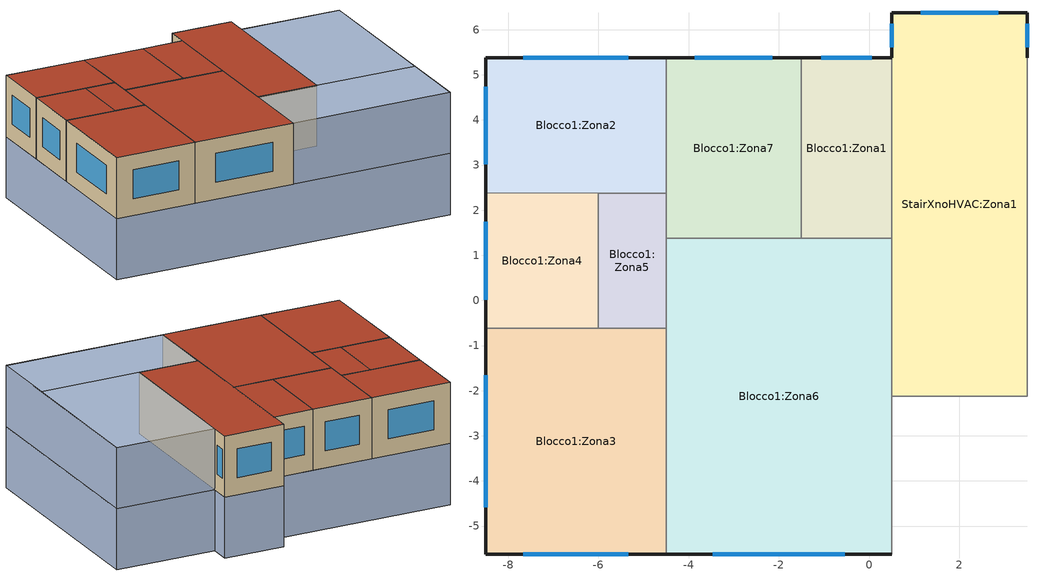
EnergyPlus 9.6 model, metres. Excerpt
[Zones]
StairXnoHVAC:Zona1
 floor adiabatic (Pavimento interno di progetto): 3.5,-2.12 0.5,-2.12 0.5,6.38 3.5,6.38 z0
 wall outside (_wall_MOD): 3.5,5.38 3.5,6.38 0.5,6.38 0.5,5.38 z0:3
 wall adiabatic (115mm single leaf brick (plastered both sides)): 0.5,-2.12 3.5,-2.12 3.5,5.38 z0:3
 wall to Blocco1:Zona6 (Parete semi-esposta di progetto_Rev): 0.5,1.38 0.5,-2.12 z0:3
 wall to Blocco1:Zona1 (Parete semi-esposta di progetto_Rev): 0.5,5.38 0.5,2.88 0.5,1.38 z0:3
 window (Dbl LoE (e2=.1) Clr 6mm/13mm Arg - 1001): 3.5,5.62 3.5,6.13 z0.84:2.26
 window (Sgl Clr 6mm - 1002): 2.86,6.38 1.14,6.38 z0.84:2.26
 window (Trp LoE (e2=e5=.1) Clr 3mm/13mm Arg - 1003): 0.5,6.13 0.5,5.62 z0.84:2.26
 roof outside (_FlatRoof_mod): 0.5,-2.12 3.5,-2.12 3.5,6.38 0.5,6.38 z3
Blocco1:Zona6
 floor ground (Pavimento controterra di progetto): 0.5,-5.62 -4.5,-5.62 -4.5,1.38 0.5,1.38 z0
 wall outside (_wall_MOD): -4.5,-5.62 0.5,-5.62 z0:3
 wall to Blocco1:Zona3 (115mm single leaf brick (plastered both sides)_Rev): -4.5,-0.62 -4.5,-5.62 z0:3
 wall adiabatic (115mm single leaf brick (plastered both sides)): 0.5,-5.62 0.5,-2.12 z0:3
 wall to Blocco1:Zona1 (115mm single leaf brick (plastered both sides)): 0.5,1.38 -1.5,1.38 z0:3
 wall to Blocco1:Zona7 (115mm single leaf brick (plastered both sides)): -1.5,1.38 -4.5,1.38 z0:3
 wall to Blocco1:Zona5 (115mm single leaf brick (plastered both sides)): -4.5,1.38 -4.5,-0.62 z0:3
 window (Dbl LoE (e2=.1) Clr 6mm/13mm Arg - 1001): -3.46,-5.62 -0.54,-5.62 z0.84:2.26
 roof outside (_FlatRoof_mod): -4.5,-5.62 0.5,-5.62 0.5,1.38 -4.5,1.38 z3
Blocco1:Zona1
 floor ground (Pavimento controterra di progetto): 0.5,1.38 -1.5,1.38 -1.5,5.38 0.5,5.38 z0
 wall outside (_wall_MOD): 0.5,5.38 -1.5,5.38 z0:3
 wall to Blocco1:Zona7 (115mm single leaf brick (plastered both sides)_Rev): -1.5,5.38 -1.5,1.38 z0:3
 window (Dbl LoE (e2=.1) Clr 6mm/13mm Arg - 1001): 0.06,5.38 -1.06,5.38 z0.84:2.26
 roof outside (_FlatRoof_mod): -1.5,1.38 0.5,1.38 0.5,5.38 -1.5,5.38 z3
Blocco1:Zona3
 floor ground (Pavimento controterra di progetto): -4.5,-5.62 -8.5,-5.62 -8.5,-0.62 -4.5,-0.62 z0
 wall outside (_wall_MOD): -8.5,-0.62 -8.5,-5.62 -4.5,-5.62 z0:3
 wall to Blocco1:Zona5 (115mm single leaf brick (plastered both sides)): -4.5,-0.62 -6,-0.62 z0:3
 wall to Blocco1:Zona4 (115mm single leaf brick (plastered both sides)): -6,-0.62 -8.5,-0.62 z0:3
 window (Dbl LoE (e2=.1) Clr 6mm/13mm Arg - 1001): -8.5,-1.66 -8.5,-4.58 / -7.66,-5.62 -5.34,-5.62 z0.84:2.26
 roof outside (_FlatRoof_mod): -8.5,-5.62 -4.5,-5.62 -4.5,-0.62 -8.5,-0.62 z3
Blocco1:Zona5
 floor ground (Pavimento controterra di progetto): -4.5,-0.62 -6,-0.62 -6,2.38 -4.5,2.38 z0
 wall to Blocco1:Zona7 (115mm single leaf brick (plastered both sides)): -4.5,1.38 -4.5,2.38 z0:3
 wall to Blocco1:Zona2 (115mm single leaf brick (plastered both sides)): -4.5,2.38 -6,2.38 z0:3
 wall to Blocco1:Zona4 (115mm single leaf brick (plastered both sides)): -6,2.38 -6,-0.62 z0:3
 roof outside (_FlatRoof_mod): -6,-0.62 -4.5,-0.62 -4.5,2.38 -6,2.38 z3
Blocco1:Zona4
 floor ground (Pavimento controterra di progetto): -6,-0.62 -8.5,-0.62 -8.5,2.38 -6,2.38 z0
 wall outside (_wall_MOD): -8.5,2.38 -8.5,-0.62 z0:3
 wall to Blocco1:Zona2 (115mm single leaf brick (plastered both sides)_Rev): -6,2.38 -8.5,2.38 z0:3
 window (Dbl LoE (e2=.1) Clr 6mm/13mm Arg - 1001): -8.5,1.74 -8.5,0.02 z0.84:2.26
 roof outside (_FlatRoof_mod): -8.5,-0.62 -6,-0.62 -6,2.38 -8.5,2.38 z3
Blocco1:Zona7
 floor ground (Pavimento controterra di progetto): -1.5,1.38 -4.5,1.38 -4.5,5.38 -1.5,5.38 z0
 wall outside (_wall_MOD): -1.5,5.38 -4.5,5.38 z0:3
 wall to Blocco1:Zona2 (115mm single leaf brick (plastered both sides)): -4.5,5.38 -4.5,2.38 z0:3
 window (Dbl LoE (e2=.1) Clr 6mm/13mm Arg - 1001): -2.14,5.38 -3.86,5.38 z0.84:2.26
 roof outside (_FlatRoof_mod): -4.5,1.38 -1.5,1.38 -1.5,5.38 -4.5,5.38 z3
Blocco1:Zona2
 floor ground (Pavimento controterra di progetto): -4.5,2.38 -8.5,2.38 -8.5,5.38 -4.5,5.38 z0
 wall outside (_wall_MOD): -4.5,5.38 -8.5,5.38 -8.5,2.38 z0:3
 window (Dbl LoE (e2=.1) Clr 6mm/13mm Arg - 1001): -5.34,5.38 -7.66,5.38 / -8.5,4.74 -8.5,3.02 z0.84:2.26
 roof outside (_FlatRoof_mod): -8.5,2.38 -4.5,2.38 -4.5,5.38 -8.5,5.38 z3
shading: 0.5,5.38 -8.5,5.38 / -8.5,5.38 -8.5,-5.62 / -8.5,-5.62 8.5,-5.62 / 8.5,-5.62 8.5,5.38 / 8.5,5.38 3.5,5.38 / 3.5,5.38 3.5,6.38 / 3.5,6.38 0.5,6.38 / 0.5,6.38 0.5,5.38 z-3:0; 0.5,-2.12 0.5,-5.62 / 0.5,-5.62 8.5,-5.62 / 8.5,-5.62 8.5,5.38 / 8.5,5.38 3.5,5.38 / 3.5,5.38 3.5,-2.12 / 3.5,-2.12 0.5,-2.12 z0:3; 0.5,5.38 3.5,5.38 3.5,6.38 0.5,6.38 z0; -8.5,-5.62 8.5,-5.62 8.5,5.38 -8.5,5.38 z0; 3.5,5.38 0.5,5.38 0.5,6.38 3.5,6.38 z-3; 8.5,-5.62 -8.5,-5.62 -8.5,5.38 8.5,5.38 z-3; 3.5,-5.62 0.5,-5.62 0.5,-2.12 3.5,-2.12 z0; 8.5,-5.62 3.5,-5.62 3.5,5.38 8.5,5.38 z0; 3.5,-2.12 8.5,-2.12 8.5,5.38 3.5,5.38 z3; 0.5,-5.62 8.5,-5.62 8.5,-2.12 0.5,-2.12 z3
[Building]
Building: North Axis=0; Terrain=Suburbs; Loads Convergence Tolerance Value=0.04; Temperature Convergence Tolerance Value=0.4; Solar Distribution=FullExterior; Maximum Number of Warmup Days=25; Minimum Number of Warmup Days=6
[Site:Location]
Senza titolo (01-01:31-12)  (01-01:31-12): Latitude=45.22; Longitude=7.65; Time Zone=1; Elevation=287
[SizingPeriod:DesignDay] Day of Month=15; Humidity Condition Type=WetBulb; Barometric Pressure=97924.4; Rain Indicator=No; Snow Indicator=No
Name | Month | Day Type | Maximum DryBulb Temperature | Daily DryBulb Temperature Range | Wetbulb or DewPoint at Maximum DryBulb | Wind Speed | Wind Direction | Daylight Saving Time Indicator | Solar Model Indicator | Sky Clearness
Summer Design Day in Senza titolo (01-01:31-12) Giu | 6 | SummerDesignDay | 31.8 | 11.1 | 22.9 | 0 | 0 | Yes | ASHRAEClearSky | 0.98
Summer Design Day in Senza titolo (01-01:31-12) Lug | 7 | SummerDesignDay | 32.1 | 11 | 22.8 | 0 | 0 | Yes | ASHRAEClearSky | 0.98
Summer Design Day in Senza titolo (01-01:31-12) Ago | 8 | SummerDesignDay | 32.8 | 11.5 | 23.5 | 0 | 0 | Yes | ASHRAEClearSky | 0.98
Summer Design Day in Senza titolo (01-01:31-12) Set | 9 | SummerDesignDay | 29 | 11.5 | 20.2 | 0 | 0 | Yes | ASHRAEClearSky | 0.98
Winter Design Day in Senza titolo (01-01:31-12) | 1 | WinterDesignDay | -5.9 | 0 | -5.9 | 0.6 | 300 | No |  | 0
[Site:GroundTemperature:BuildingSurface]
18, 18, 18, 18, 18, 18, 18, 18, 18, 18, 18, 18
[Site:GroundTemperature:FCfactorMethod]
January Ground Temperature=1.99; February Ground Temperature=1.11; March Ground Temperature=2.67; April Ground Temperature=5.12; May Ground Temperature=11.52; June Ground Temperature=16.46; July Ground Temperature=19.79; August Ground Temperature=20.81; September Ground Temperature=19.08; October Ground Temperature=15.24; November Ground Temperature=10.12; December Ground Temperature=5.36
[Site:GroundTemperature:Shallow]
14, 14, 14, 14, 14, 14, 14, 14, 14, 14, 14, 14
[Site:GroundTemperature:Deep]
14, 14, 14, 14, 14, 14, 14, 14, 14, 14, 14, 14
[Site:GroundReflectance]
0.2, 0.2, 0.2, 0.2, 0.2, 0.2, 0.2, 0.2, 0.2, 0.2, 0.2, 0.2
[Site:GroundReflectance:SnowModifier]
2, 2
[Material] Roughness=Rough; Thermal Absorptance=0.9
Name | Thickness | Conductivity | Density | Specific Heat | Solar Absorptance | Visible Absorptance
Cast Concrete (Dense)_.1 | 0.1 | 1.4 | 2100 | 840 | 0.6 | 0.6
Asphalt 1_.01 | 0.01 | 0.7 | 2100 | 1000 | 0.85 | 0.9
MW Glass Wool (rolls)_.0001 | 0.898912 | 0.04 | 12 | 840 | 0.6 | 0.6
Cement/plaster/mortar - cement plaster_.04 | 0.04 | 0.72 | 1760 | 840 | 0.6 | 0.6
Concrete cast - dense reinforced_.2 | 0.2 | 1.9 | 2300 | 840 | 0.6 | 0.6
Plasterboard_.013 | 0.013 | 0.25 | 2800 | 896 | 0.5 | 0.5
Gypsum Plastering_.013 | 0.013 | 0.4 | 1000 | 1000 | 0.5 | 0.5
Brickwork Inner_.115 | 0.115 | 0.62 | 1700 | 800 | 0.7 | 0.7
Cement/plaster/mortar - cement plaster sand aggregate_.015 | 0.015 | 0.72 | 1860 | 840 | 0.6 | 0.6
_Insulation_.0001 | 0.088686 | 0.04 | 15 | 1400 | 0.6 | 0.6
Brick_.06 | 0.06 | 0.72 | 1920 | 840 | 0.6 | 0.6
Concrete Block (Medium)_.13 | 0.13 | 0.51 | 1400 | 1000 | 0.6 | 0.6
Gypsum Plastering_.015 | 0.015 | 0.4 | 1000 | 1000 | 0.5 | 0.5
Brickwork Outer_.1 | 0.1 | 0.84 | 1700 | 800 | 0.7 | 0.7
XPS Extruded Polystyrene  - CO2 Blowing_.0795 | 0.0795 | 0.034 | 35 | 1400 | 0.6 | 0.6
Concrete Block (Medium)_.1 | 0.1 | 0.51 | 1400 | 1000 | 0.6 | 0.6
Urea Formaldehyde Foam_.1327 | 0.1327 | 0.04 | 10 | 1400 | 0.6 | 0.6
Cast Concrete_.1 | 0.1 | 1.13 | 2000 | 1000 | 0.6 | 0.6
Floor/Roof Screed_.07 | 0.07 | 0.41 | 1200 | 840 | 0.73 | 0.73
Timber Flooring_.03 | 0.03 | 0.14 | 650 | 1200 | 0.78 | 0.78
[Material:NoMass]
7_RVAL_4: Roughness=Rough; Thermal Resistance=0.18; Thermal Absorptance=0.9; Solar Absorptance=0.7; Visible Absorptance=0.7
[WindowMaterial:Glazing] Optical Data Type=SpectralAverage; Infrared Transmittance at Normal Incidence=0; Conductivity=0.9; Dirt Correction Factor for Solar and Visible Transmittance=1
Name | Thickness | Solar Transmittance at Normal Incidence | Front Side Solar Reflectance at Normal Incidence | Back Side Solar Reflectance at Normal Incidence | Visible Transmittance at Normal Incidence | Front Side Visible Reflectance at Normal Incidence | Back Side Visible Reflectance at Normal Incidence | Front Side Infrared Hemispherical Emissivity | Back Side Infrared Hemispherical Emissivity
2 | 0.003 | 0.837 | 0.075 | 0.075 | 0.898 | 0.081 | 0.081 | 0.84 | 0.84
3 | 0.006 | 0.775 | 0.071 | 0.071 | 0.881 | 0.08 | 0.08 | 0.84 | 0.84
40 | 0.003 | 0.63 | 0.19 | 0.22 | 0.85 | 0.056 | 0.079 | 0.84 | 0.1
41 | 0.003 | 0.63 | 0.22 | 0.19 | 0.85 | 0.079 | 0.056 | 0.1 | 0.84
42 | 0.006 | 0.6 | 0.17 | 0.22 | 0.84 | 0.055 | 0.078 | 0.84 | 0.1
[WindowMaterial:Gas]
1004: Gas Type=Argon; Thickness=0.013
[WindowMaterial:Blind]
20002: Slat Orientation=Horizontal; Slat Width=0.025; Slat Separation=0.01875; Slat Thickness=0.001; Slat Angle=45; Slat Conductivity=0.9; Slat Beam Solar Transmittance=0; Front Side Slat Beam Solar Reflectance=0.5; Back Side Slat Beam Solar Reflectance=0.5; Slat Diffuse Solar Transmittance=0; Front Side Slat Diffuse Solar Reflectance=0.5; Back Side Slat Diffuse Solar Reflectance=0.5; Slat Beam Visible Transmittance=0; Front Side Slat Beam Visible Reflectance=0.5; Back Side Slat Beam Visible Reflectance=0.5; Slat Diffuse Visible Transmittance=0; Front Side Slat Diffuse Visible Reflectance=0.5; Back Side Slat Diffuse Visible Reflectance=0.5; Slat Infrared Hemispherical Transmittance=0; Front Side Slat Infrared Hemispherical Emissivity=0.9; Back Side Slat Infrared Hemispherical Emissivity=0.9; Blind to Glass Distance=0.05; Blind Top Opening Multiplier=0.5; Blind Bottom Opening Multiplier=0.5; Blind Left Side Opening Multiplier=0.5; Blind Right Side Opening Multiplier=0.5; Minimum Slat Angle=0; Maximum Slat Angle=180
[Construction]
Pavimento interno di progetto; Massa interna di progetto: Cast Concrete (Dense)_.1
_FlatRoof_mod: Asphalt 1_.01, MW Glass Wool (rolls)_.0001, Cement/plaster/mortar - cement plaster_.04, Concrete cast - dense reinforced_.2, Plasterboard_.013
115mm single leaf brick (plastered both sides); 115mm single leaf brick (plastered both sides)_Rev: Gypsum Plastering_.013, Brickwork Inner_.115, Gypsum Plastering_.013
_wall_MOD: Cement/plaster/mortar - cement plaster sand aggregate_.015, _Insulation_.0001, Brick_.06, 7_RVAL_4, Concrete Block (Medium)_.13, Gypsum Plastering_.015
Parete semi-esposta di progetto_Rev: Gypsum Plastering_.013, Concrete Block (Medium)_.1, XPS Extruded Polystyrene  - CO2 Blowing_.0795, Brickwork Outer_.1
Pavimento controterra di progetto: Urea Formaldehyde Foam_.1327, Cast Concrete_.1, Floor/Roof Screed_.07, Timber Flooring_.03
Dbl LoE (e2=.1) Clr 6mm/13mm Arg - 1001: 42, 1004, 3
Dbl LoE (e2=.1) Clr 6mm/13mm Arg - 2001: 20002, 42, 1004, 3
Sgl Clr 6mm - 1002: 3
Sgl Clr 6mm - 2002: 20002, 3
Trp LoE (e2=e5=.1) Clr 3mm/13mm Arg - 1003: 40, 1004, 2, 1004, 41
Trp LoE (e2=e5=.1) Clr 3mm/13mm Arg - 2003: 20002, 40, 1004, 2, 1004, 41
[Zone] Type=1; Multiplier=1; Zone Inside Convection Algorithm=TARP
Name | Volume | Floor Area | Part of Total Floor Area
StairXnoHVAC:Zona1 | 76.5 | 25.5 | No
Blocco1:Zona3 | 60.0398 | 20.0133 | Yes
Blocco1:Zona6 | 105 | 35 | Yes
Blocco1:Zona5 | 13.4978 | 4.4993 | Yes
Blocco1:Zona7 | 36 | 12 | Yes
Blocco1:Zona1 | 24 | 8 | Yes
Blocco1:Zona2 | 35.9426 | 11.9809 | Yes
Blocco1:Zona4 | 22.5197 | 7.5066 | Yes
[WindowShadingControl] Shading Type=ExteriorBlind; Shading Control Type=OnIfHighOutdoorAirTempAndHighHorizontalSolar; Schedule=Summer (Northern Hemisphere); Setpoint=24; Shading Control Is Scheduled=Yes; Glare Control Is Active=No; Type of Slat Angle Control for Blinds=FixedSlatAngle; Setpoint 2=120; Multiple Surface Control Type=Group
Name | Zone | Construction with Shading | Fenestration Surface 1 | Fenestration Surface 2
11001 | StairXnoHVAC:Zona1 | Dbl LoE (e2=.1) Clr 6mm/13mm Arg - 2001 | StairXnoHVAC:Zona1_Wall_2_1_0_0_0_0_Win
21001 | Blocco1:Zona3 | Dbl LoE (e2=.1) Clr 6mm/13mm Arg - 2001 | Blocco1:Zona3_Wall_5_0_0_0_0_0_Win | Blocco1:Zona3_Wall_6_0_0_0_0_0_Win
31001 | Blocco1:Zona6 | Dbl LoE (e2=.1) Clr 6mm/13mm Arg - 2001 | Blocco1:Zona6_Wall_7_0_0_0_0_0_Win
41001 | Blocco1:Zona7 | Dbl LoE (e2=.1) Clr 6mm/13mm Arg - 2001 | Blocco1:Zona7_Wall_3_0_0_0_0_0_Win
51001 | Blocco1:Zona1 | Dbl LoE (e2=.1) Clr 6mm/13mm Arg - 2001 | Blocco1:Zona1_Wall_4_0_0_0_0_0_Win
61001 | Blocco1:Zona2 | Dbl LoE (e2=.1) Clr 6mm/13mm Arg - 2001 | Blocco1:Zona2_Wall_3_0_0_0_0_0_Win | Blocco1:Zona2_Wall_4_0_0_0_0_0_Win
71001 | Blocco1:Zona4 | Dbl LoE (e2=.1) Clr 6mm/13mm Arg - 2001 | Blocco1:Zona4_Wall_3_0_0_0_0_0_Win
11002 | StairXnoHVAC:Zona1 | Sgl Clr 6mm - 2002 | StairXnoHVAC:Zona1_Wall_3_0_0_0_0_0_Win
11003 | StairXnoHVAC:Zona1 | Trp LoE (e2=e5=.1) Clr 3mm/13mm Arg - 2003 | StairXnoHVAC:Zona1_Wall_4_3_0_0_0_0_Win
[InternalMass]
Blocco1:Zona1 Internal mass: Construction=Massa interna di progetto; Zone or ZoneList=Blocco1:Zona1; Surface Area=10
[PEOPLE] Number of People Schedule=_EN16798-1_RES_OCC; Number of People Calculation Method=People/Area; People per Floor Area=0.0188; Fraction Radiant=0.3; Sensible Heat Fraction=AutoCalculate; Carbon Dioxide Generation Rate=3.82e-08; Enable ASHRAE 55 Comfort Warnings=No; Mean Radiant Temperature Calculation Type=ZoneAveraged; Work Efficiency Schedule=Work efficiency; Clothing Insulation Calculation Method=ClothingInsulationSchedule; Air Velocity Schedule=Default Air Velocity for Comfort Calculations; Thermal Comfort Model 1 Type=Fanger; Thermal Comfort Model 2 Type=AdaptiveCEN15251
Name | Zone or ZoneList or Space or SpaceList | Activity Level Schedule | Clothing Insulation Schedule
People Blocco1:Zona3 | Blocco1:Zona3 | Activity Schedule 741 | Clothing Schedule 741
People Blocco1:Zona6 | Blocco1:Zona6 | Activity Schedule 749 | Clothing Schedule 749
People Blocco1:Zona5 | Blocco1:Zona5 | Activity Schedule 758 | Clothing Schedule 758
People Blocco1:Zona7 | Blocco1:Zona7 | Activity Schedule 766 | Clothing Schedule 766
People Blocco1:Zona1 | Blocco1:Zona1 | Activity Schedule 774 | Clothing Schedule 774
People Blocco1:Zona2 | Blocco1:Zona2 | Activity Schedule 782 | Clothing Schedule 782
People Blocco1:Zona4 | Blocco1:Zona4 | Activity Schedule 790 | Clothing Schedule 790
[Lights] Schedule=_EN16798-1_RES_light; Design Level Calculation Method=Watts/Area; Watts per Zone Floor Area=2.01307; Return Air Fraction=0; Fraction Radiant=0.42; Fraction Visible=0.18; Fraction Replaceable=1
Name | Zone or ZoneList or Space or SpaceList | EndUse Subcategory
Blocco1:Zona3 General lighting | Blocco1:Zona3 | ELECTRIC EQUIPMENT#Blocco1:Zona3#GeneralLights
Blocco1:Zona6 General lighting | Blocco1:Zona6 | ELECTRIC EQUIPMENT#Blocco1:Zona6#GeneralLights
Blocco1:Zona5 General lighting | Blocco1:Zona5 | ELECTRIC EQUIPMENT#Blocco1:Zona5#GeneralLights
Blocco1:Zona7 General lighting | Blocco1:Zona7 | ELECTRIC EQUIPMENT#Blocco1:Zona7#GeneralLights
Blocco1:Zona1 General lighting | Blocco1:Zona1 | ELECTRIC EQUIPMENT#Blocco1:Zona1#GeneralLights
Blocco1:Zona2 General lighting | Blocco1:Zona2 | ELECTRIC EQUIPMENT#Blocco1:Zona2#GeneralLights
Blocco1:Zona4 General lighting | Blocco1:Zona4 | ELECTRIC EQUIPMENT#Blocco1:Zona4#GeneralLights
[OtherEquipment] Fuel Type=Electricity; Schedule=_EN16798-1_RES_Appliances; Design Level Calculation Method=Watts/Area; Power per Zone Floor Area=3; Fraction Latent=0; Fraction Radiant=0.2; Fraction Lost=0; Carbon Dioxide Generation Rate=0; EndUse Subcategory=General
Name | Zone or ZoneList or Space or SpaceList
Blocco1:Zona3 Miscellaneous gain | Blocco1:Zona3
Blocco1:Zona6 Miscellaneous gain | Blocco1:Zona6
Blocco1:Zona5 Miscellaneous gain | Blocco1:Zona5
Blocco1:Zona7 Miscellaneous gain | Blocco1:Zona7
Blocco1:Zona1 Miscellaneous gain | Blocco1:Zona1
Blocco1:Zona2 Miscellaneous gain | Blocco1:Zona2
Blocco1:Zona4 Miscellaneous gain | Blocco1:Zona4
[ZoneContaminantSourceAndSink:Generic:Constant] Design Generation Rate=1e-06; Design Removal Coefficient=0
Name | Zone | Generation Schedule | Removal Schedule
StairXnoHVAC:Zona1 Contaminant | StairXnoHVAC:Zona1 | Off 24/7 | Off 24/7
Blocco1:Zona3 Contaminant | Blocco1:Zona3 | _EN16798-1_RES_OCC | _EN16798-1_RES_OCC
Blocco1:Zona6 Contaminant | Blocco1:Zona6 | _EN16798-1_RES_OCC | _EN16798-1_RES_OCC
Blocco1:Zona5 Contaminant | Blocco1:Zona5 | _EN16798-1_RES_OCC | _EN16798-1_RES_OCC
Blocco1:Zona7 Contaminant | Blocco1:Zona7 | _EN16798-1_RES_OCC | _EN16798-1_RES_OCC
Blocco1:Zona1 Contaminant | Blocco1:Zona1 | _EN16798-1_RES_OCC | _EN16798-1_RES_OCC
Blocco1:Zona2 Contaminant | Blocco1:Zona2 | _EN16798-1_RES_OCC | _EN16798-1_RES_OCC
Blocco1:Zona4 Contaminant | Blocco1:Zona4 | _EN16798-1_RES_OCC | _EN16798-1_RES_OCC
[Daylighting:Controls] Daylighting Method=SplitFlux; Availability Schedule=On; Lighting Control Type=Continuous; Minimum Input Power Fraction for Continuous or ContinuousOff Dimming Control=0.1; Minimum Light Output Fraction for Continuous or ContinuousOff Dimming Control=0.1; Number of Stepped Control Steps=1; Probability Lighting will be Reset When Needed in Manual Stepped Control=1; Glare Calculation Azimuth Angle of View Direction Clockwise from Zone yAxis=0; Maximum Allowable Discomfort Glare Index=22; DElight Gridding Resolution=1; Fraction of Lights Controlled by Reference Point 1=1; Illuminance Setpoint at Reference Point 1=100
Name | Zone or Space | Glare Calculation Daylighting Reference Point | Daylighting Reference Point 1
Blocco1:Zona3 | Blocco1:Zona3 | Blocco1:Zona3 Ref Point 1 | Blocco1:Zona3 Ref Point 1
Blocco1:Zona6 | Blocco1:Zona6 | Blocco1:Zona6 Ref Point 1 | Blocco1:Zona6 Ref Point 1
Blocco1:Zona5 | Blocco1:Zona5 | Blocco1:Zona5 Ref Point 1 | Blocco1:Zona5 Ref Point 1
Blocco1:Zona7 | Blocco1:Zona7 | Blocco1:Zona7 Ref Point 1 | Blocco1:Zona7 Ref Point 1
Blocco1:Zona1 | Blocco1:Zona1 | Blocco1:Zona1 Ref Point 1 | Blocco1:Zona1 Ref Point 1
Blocco1:Zona2 | Blocco1:Zona2 | Blocco1:Zona2 Ref Point 1 | Blocco1:Zona2 Ref Point 1
Blocco1:Zona4 | Blocco1:Zona4 | Blocco1:Zona4 Ref Point 1 | Blocco1:Zona4 Ref Point 1
[ZoneInfiltration:DesignFlowRate] Schedule=On 24/7; Design Flow Rate Calculation Method=Flow/zone; Constant Term Coefficient=1; Temperature Term Coefficient=0; Velocity Term Coefficient=0; Velocity Squared Term Coefficient=0
Name | Zone or ZoneList | Design Flow Rate
StairXnoHVAC:Zona1 Infiltration | StairXnoHVAC:Zona1 | 0.014875
Blocco1:Zona3 Infiltration | Blocco1:Zona3 | 0.011674
Blocco1:Zona6 Infiltration | Blocco1:Zona6 | 0.020417
Blocco1:Zona5 Infiltration | Blocco1:Zona5 | 0.002625
Blocco1:Zona7 Infiltration | Blocco1:Zona7 | 0.007
Blocco1:Zona1 Infiltration | Blocco1:Zona1 | 0.004667
Blocco1:Zona2 Infiltration | Blocco1:Zona2 | 0.006989
Blocco1:Zona4 Infiltration | Blocco1:Zona4 | 0.004379
[ZoneVentilation:DesignFlowRate] Schedule=Summer (Northern Hemisphere); Design Flow Rate Calculation Method=AirChanges/Hour; Air Changes per Hour=3.24853; Ventilation Type=NATURAL; Fan Pressure Rise=0; Fan Total Efficiency=1; Constant Term Coefficient=1; Temperature Term Coefficient=0; Velocity Term Coefficient=0; Velocity Squared Term Coefficient=0; Minimum Indoor Temperature=18; Maximum Indoor Temperature=100; Delta Temperature=2; Minimum Outdoor Temperature=-100; Maximum Outdoor Temperature=100; Maximum Wind Speed=40
Name | Zone or ZoneList | Design Flow Rate
Blocco1:Zona3 Nat Vent | Blocco1:Zona3 | 0.083389
Blocco1:Zona6 Nat Vent | Blocco1:Zona6 | 0.145833
Blocco1:Zona5 Nat Vent | Blocco1:Zona5 | 0.018747
Blocco1:Zona7 Nat Vent | Blocco1:Zona7 | 0.05
Blocco1:Zona1 Nat Vent | Blocco1:Zona1 | 0.033333
Blocco1:Zona2 Nat Vent | Blocco1:Zona2 | 0.04992
Blocco1:Zona4 Nat Vent | Blocco1:Zona4 | 0.031277
[DesignSpecification:OutdoorAir] Outdoor Air Method=Sum; Outdoor Air Flow per Person=0.0102713; Outdoor Air Flow per Zone Floor Area=0; Outdoor Air Flow per Zone=0; Outdoor Air Flow Air Changes per Hour=0; Outdoor Air Schedule=_EN16798-1_RES_OCC
Blocco1:Zona3; Blocco1:Zona6; Blocco1:Zona5; Blocco1:Zona7; Blocco1:Zona1; Blocco1:Zona2; Blocco1:Zona4
[DesignSpecification:ZoneAirDistribution] Zone Air Distribution Effectiveness in Cooling Mode=1; Zone Air Distribution Effectiveness in Heating Mode=1
Blocco1:Zona3; Blocco1:Zona6; Blocco1:Zona5; Blocco1:Zona7; Blocco1:Zona1; Blocco1:Zona2; Blocco1:Zona4
[Sizing:Zone] Zone Cooling Design Supply Air Temperature Input Method=SupplyAirTemperature; Zone Cooling Design Supply Air Temperature=12; Zone Cooling Design Supply Air Temperature Difference=0; Zone Heating Design Supply Air Temperature Input Method=SupplyAirTemperature; Zone Heating Design Supply Air Temperature=35; Zone Heating Design Supply Air Temperature Difference=0; Zone Cooling Design Supply Air Humidity Ratio=0.0077; Zone Heating Design Supply Air Humidity Ratio=0.0156; Zone Heating Sizing Factor=1.25; Zone Cooling Sizing Factor=1.15; Cooling Design Air Flow Method=DesignDay; Cooling Minimum Air Flow Fraction=0; Heating Design Air Flow Method=DesignDay
Name | Design Specification Outdoor Air Object | Design Specification Zone Air Distribution Object
Blocco1:Zona3 | Blocco1:Zona3 | Blocco1:Zona3
Blocco1:Zona6 | Blocco1:Zona6 | Blocco1:Zona6
Blocco1:Zona5 | Blocco1:Zona5 | Blocco1:Zona5
Blocco1:Zona7 | Blocco1:Zona7 | Blocco1:Zona7
Blocco1:Zona1 | Blocco1:Zona1 | Blocco1:Zona1
Blocco1:Zona2 | Blocco1:Zona2 | Blocco1:Zona2
Blocco1:Zona4 | Blocco1:Zona4 | Blocco1:Zona4
[ZoneControl:Thermostat] Control Type Schedule=Zone Control Type Sched
Name | Zone or ZoneList | Control 1
Blocco1:Zona3 Thermostat | Blocco1:Zona3 | Dual Setpoint - Zone Blocco1:Zona3
Blocco1:Zona6 Thermostat | Blocco1:Zona6 | Dual Setpoint - Zone Blocco1:Zona6
Blocco1:Zona5 Thermostat | Blocco1:Zona5 | Dual Setpoint - Zone Blocco1:Zona5
Blocco1:Zona7 Thermostat | Blocco1:Zona7 | Dual Setpoint - Zone Blocco1:Zona7
Blocco1:Zona1 Thermostat | Blocco1:Zona1 | Dual Setpoint - Zone Blocco1:Zona1
Blocco1:Zona2 Thermostat | Blocco1:Zona2 | Dual Setpoint - Zone Blocco1:Zona2
Blocco1:Zona4 Thermostat | Blocco1:Zona4 | Dual Setpoint - Zone Blocco1:Zona4
[ThermostatSetpoint:DualSetpoint]
Name | Heating Setpoint Temperature Schedule | Cooling Setpoint Temperature Schedule
Dual Setpoint - Zone Blocco1:Zona3 | Blocco1:Zona3 Heating Setpoint Schedule | Blocco1:Zona3 Cooling SP Sch
Dual Setpoint - Zone Blocco1:Zona6 | Blocco1:Zona6 Heating Setpoint Schedule | Blocco1:Zona6 Cooling SP Sch
Dual Setpoint - Zone Blocco1:Zona5 | Blocco1:Zona5 Heating Setpoint Schedule | Blocco1:Zona5 Cooling SP Sch
Dual Setpoint - Zone Blocco1:Zona7 | Blocco1:Zona7 Heating Setpoint Schedule | Blocco1:Zona7 Cooling SP Sch
Dual Setpoint - Zone Blocco1:Zona1 | Blocco1:Zona1 Heating Setpoint Schedule | Blocco1:Zona1 Cooling SP Sch
Dual Setpoint - Zone Blocco1:Zona2 | Blocco1:Zona2 Heating Setpoint Schedule | Blocco1:Zona2 Cooling SP Sch
Dual Setpoint - Zone Blocco1:Zona4 | Blocco1:Zona4 Heating Setpoint Schedule | Blocco1:Zona4 Cooling SP Sch
[ZoneHVAC:IdealLoadsAirSystem] Maximum Heating Supply Air Temperature=35; Minimum Cooling Supply Air Temperature=12; Maximum Heating Supply Air Humidity Ratio=0.0156; Minimum Cooling Supply Air Humidity Ratio=0.0077; Heating Limit=LimitCapacity; Maximum Heating Air Flow Rate=Autosize; Maximum Sensible Heating Capacity=Autosize; Cooling Limit=LimitFlowRateAndCapacity; Maximum Cooling Air Flow Rate=Autosize; Maximum Total Cooling Capacity=Autosize; Dehumidification Control Type=None; Humidification Control Type=None; Outdoor Air Economizer Type=NoEconomizer; Heat Recovery Type=Sensible; Sensible Heat Recovery Effectiveness=0.7; Latent Heat Recovery Effectiveness=0.65
Name | Heating Availability Schedule | Cooling Availability Schedule | Design Specification Outdoor Air Object
Blocco1:Zona3 Ideal Loads Air | Blocco1:Zona3 Heating Availability Sch | Blocco1:Zona3 Cooling Availability Sch | Blocco1:Zona3
Blocco1:Zona6 Ideal Loads Air | Blocco1:Zona6 Heating Availability Sch | Blocco1:Zona6 Cooling Availability Sch | Blocco1:Zona6
Blocco1:Zona5 Ideal Loads Air | Blocco1:Zona5 Heating Availability Sch | Blocco1:Zona5 Cooling Availability Sch | Blocco1:Zona5
Blocco1:Zona7 Ideal Loads Air | Blocco1:Zona7 Heating Availability Sch | Blocco1:Zona7 Cooling Availability Sch | Blocco1:Zona7
Blocco1:Zona1 Ideal Loads Air | Blocco1:Zona1 Heating Availability Sch | Blocco1:Zona1 Cooling Availability Sch | Blocco1:Zona1
Blocco1:Zona2 Ideal Loads Air | Blocco1:Zona2 Heating Availability Sch | Blocco1:Zona2 Cooling Availability Sch | Blocco1:Zona2
Blocco1:Zona4 Ideal Loads Air | Blocco1:Zona4 Heating Availability Sch | Blocco1:Zona4 Cooling Availability Sch | Blocco1:Zona4
[Zone equipment]
Blocco1:Zona3: Blocco1:Zona3 Ideal Loads Air
Blocco1:Zona6: Blocco1:Zona6 Ideal Loads Air
Blocco1:Zona5: Blocco1:Zona5 Ideal Loads Air
Blocco1:Zona7: Blocco1:Zona7 Ideal Loads Air
Blocco1:Zona1: Blocco1:Zona1 Ideal Loads Air
Blocco1:Zona2: Blocco1:Zona2 Ideal Loads Air
Blocco1:Zona4: Blocco1:Zona4 Ideal Loads Air
[WaterUse:Equipment] Flow Rate Fraction Schedule=_EN16798-1_RES_OCC
Name | EndUse Subcategory | Peak Flow Rate | Target Temperature Schedule | Hot Water Supply Temperature Schedule | Cold Water Supply Temperature Schedule | Zone
DHW Blocco1:Zona3 | DHW Blocco1:Zona3 | 1.92436e-07 | DHW Supply Temperature Blocco1:Zona3 | DHW Supply Temperature Blocco1:Zona3 | DHW Mains Temperature Blocco1:Zona3 | Blocco1:Zona3
DHW Blocco1:Zona6 | DHW Blocco1:Zona6 | 3.36538e-07 | DHW Supply Temperature Blocco1:Zona6 | DHW Supply Temperature Blocco1:Zona6 | DHW Mains Temperature Blocco1:Zona6 | Blocco1:Zona6
DHW Blocco1:Zona5 | DHW Blocco1:Zona5 | 4.32625e-08 | DHW Supply Temperature Blocco1:Zona5 | DHW Supply Temperature Blocco1:Zona5 | DHW Mains Temperature Blocco1:Zona5 | Blocco1:Zona5
DHW Blocco1:Zona7 | DHW Blocco1:Zona7 | 1.15385e-07 | DHW Supply Temperature Blocco1:Zona7 | DHW Supply Temperature Blocco1:Zona7 | DHW Mains Temperature Blocco1:Zona7 | Blocco1:Zona7
DHW Blocco1:Zona1 | DHW Blocco1:Zona1 | 7.69231e-08 | DHW Supply Temperature Blocco1:Zona1 | DHW Supply Temperature Blocco1:Zona1 | DHW Mains Temperature Blocco1:Zona1 | Blocco1:Zona1
DHW Blocco1:Zona2 | DHW Blocco1:Zona2 | 1.15201e-07 | DHW Supply Temperature Blocco1:Zona2 | DHW Supply Temperature Blocco1:Zona2 | DHW Mains Temperature Blocco1:Zona2 | Blocco1:Zona2
DHW Blocco1:Zona4 | DHW Blocco1:Zona4 | 7.21788e-08 | DHW Supply Temperature Blocco1:Zona4 | DHW Supply Temperature Blocco1:Zona4 | DHW Mains Temperature Blocco1:Zona4 | Blocco1:Zona4
[EnergyManagementSystem:Sensor]
OutdoorTemp: Output:Variable or Output:Meter Index Key=Environment; Output:Variable or Output:Meter=Site Outdoor Air Drybulb Temperature
[EnergyManagementSystem:Program]
DummyProgram: SET TestVar = OutdoorTemp
[EnergyManagementSystem:ProgramCallingManager]
DummyManager: BeginTimestepBeforePredictor; DummyProgram
[Schedule:Day:Hourly]
Summer Control Type Day Sch; Winter Control Type Day Sch: 4, 4, 4, 4, 4, 4, 4, 4, 4, 4, 4, 4, 4, 4, 4, 4, 4, 4, 4, 4, 4, 4, 4, 4
[Schedule:Week:Daily]
Summer Control Type Week Sch: Summer Control Type Day Sch, Summer Control Type Day Sch, Summer Control Type Day Sch, Summer Control Type Day Sch, Summer Control Type Day Sch, Summer Control Type Day Sch, Summer Control Type Day Sch, Summer Control Type Day Sch, Summer Control Type Day Sch, Summer Control Type Day Sch, Summer Control Type Day Sch, Summer Control Type Day Sch
Winter Control Type Week Sch: Winter Control Type Day Sch, Winter Control Type Day Sch, Winter Control Type Day Sch, Winter Control Type Day Sch, Winter Control Type Day Sch, Winter Control Type Day Sch, Winter Control Type Day Sch, Winter Control Type Day Sch, Winter Control Type Day Sch, Winter Control Type Day Sch, Winter Control Type Day Sch, Winter Control Type Day Sch
[Schedule:Year]
Zone Control Type Sched: Winter Control Type Week Sch, 1, 1, 3, 31, Summer Control Type Week Sch, 4, 1, 9, 30, Winter Control Type Week Sch, 10, 1, 12, 31
[Schedule:Compact]
On; On 24/7: Through: 12/31, For: AllDays, Until: 24:00, 1
Work efficiency; Off 24/7: Through: 12/31, For: AllDays, Until: 24:00, 0
Summer (Northern Hemisphere): Through: 31 Mar, For: AllDays, Until: 24:00, 0, Through: 30 Sep, For: AllDays, Until: 24:00, 1, Through: 31 Dec, For: AllDays, Until: 24:00, 0
Default Air Velocity for Comfort Calculations: Through: 12/31, For: AllDays, Until: 24:00, 0.137
_EN16798-1_RES_light: Through: 31 Dec, For: Weekdays SummerDesignDay Weekends, Until: 07:00, 0, Until: 11:00, 0.15, Until: 17:00, 0.05, Until: 23:00, 0.2, Until: 24:00, 0.15, For: WinterDesignDay AllOtherDays, Until: 24:00, 0
Activity Schedule 741; Activity Schedule 749; Activity Schedule 758; Activity Schedule 766; Activity Schedule 774; Activity Schedule 782; Activity Schedule 790: Through: 12/31, For: AllDays, Until: 24:00, 130
Clothing Schedule 741; Clothing Schedule 749; Clothing Schedule 758; Clothing Schedule 766; Clothing Schedule 774; Clothing Schedule 782; Clothing Schedule 790: Through: 4/1, For: AllDays, Until: 24:00, 1, Through: 9/30, For: AllDays, Until: 24:00, .5, Through: 12/31, For: AllDays, Until: 24:00, 1
DHW Supply Temperature Blocco1:Zona3; DHW Supply Temperature Blocco1:Zona6; DHW Supply Temperature Blocco1:Zona5; DHW Supply Temperature Blocco1:Zona7; DHW Supply Temperature Blocco1:Zona1; DHW Supply Temperature Blocco1:Zona2; DHW Supply Temperature Blocco1:Zona4: Through: 12/31, For: AllDays, Until: 24:00, 65
DHW Mains Temperature Blocco1:Zona3; DHW Mains Temperature Blocco1:Zona6; DHW Mains Temperature Blocco1:Zona5; DHW Mains Temperature Blocco1:Zona7; DHW Mains Temperature Blocco1:Zona1; DHW Mains Temperature Blocco1:Zona2; DHW Mains Temperature Blocco1:Zona4: Through: 12/31, For: AllDays, Until: 24:00, 10
Blocco1:Zona3 Heating Setpoint Schedule; Blocco1:Zona6 Heating Setpoint Schedule; Blocco1:Zona5 Heating Setpoint Schedule; Blocco1:Zona7 Heating Setpoint Schedule; Blocco1:Zona1 Heating Setpoint Schedule; Blocco1:Zona2 Heating Setpoint Schedule; Blocco1:Zona4 Heating Setpoint Schedule: Through: 31 Mar, For: Weekdays SummerDesignDay WinterDesignDay, Until: 06:00, 12, Until: 09:00, 20, Until: 16:00, 12, Until: 22:00, 20, Until: 24:00, 12, For: Weekends, Until: 07:00, 12, Until: 22:00, 20, Until: 24:00, 12, For: AllOtherDays, Until: 24:00, -50, Through: 30 Sep, For: AllDays, Until: 24:00, -50, Through: 31 Dec, For: Weekdays SummerDesignDay WinterDesignDay, Until: 06:00, 12, Until: 09:00, 20, Until: 16:00, 12, Until: 22:00, 20, Until: 24:00, 12, For: Weekends, Until: 07:00, 12, Until: 22:00, 20, Until: 24:00, 12, For: AllOtherDays, Until: 24:00, -50
Blocco1:Zona3 Heating Availability Sch; Blocco1:Zona6 Heating Availability Sch; Blocco1:Zona5 Heating Availability Sch; Blocco1:Zona7 Heating Availability Sch; Blocco1:Zona1 Heating Availability Sch; Blocco1:Zona2 Heating Availability Sch; Blocco1:Zona4 Heating Availability Sch: Through: 31 Mar, For: Weekdays SummerDesignDay WinterDesignDay, Until: 06:00, 1, Until: 09:00, 1, Until: 16:00, 1, Until: 22:00, 1, Until: 24:00, 1, For: Weekends, Until: 07:00, 1, Until: 22:00, 1, Until: 24:00, 1, For: AllOtherDays, Until: 24:00, 0, Through: 30 Sep, For: AllDays, Until: 24:00, 0, Through: 31 Dec, For: Weekdays SummerDesignDay WinterDesignDay, Until: 06:00, 1, Until: 09:00, 1, Until: 16:00, 1, Until: 22:00, 1, Until: 24:00, 1, For: Weekends, Until: 07:00, 1, Until: 22:00, 1, Until: 24:00, 1, For: AllOtherDays, Until: 24:00, 0
Blocco1:Zona3 Cooling SP Sch; Blocco1:Zona6 Cooling SP Sch; Blocco1:Zona5 Cooling SP Sch; Blocco1:Zona7 Cooling SP Sch; Blocco1:Zona1 Cooling SP Sch; Blocco1:Zona2 Cooling SP Sch; Blocco1:Zona4 Cooling SP Sch: Through: 31 Mar, For: AllDays, Until: 24:00, 100, Through: 30 Sep, For: Weekdays SummerDesignDay WinterDesignDay, Until: 09:00, 100, Until: 14:00, 28, Until: 22:00, 26, Until: 24:00, 28, For: Weekends, Until: 09:00, 100, Until: 22:00, 26, Until: 24:00, 28, For: AllOtherDays, Until: 24:00, 100, Through: 31 Dec, For: AllDays, Until: 24:00, 100
Blocco1:Zona3 Cooling Availability Sch; Blocco1:Zona6 Cooling Availability Sch; Blocco1:Zona5 Cooling Availability Sch; Blocco1:Zona7 Cooling Availability Sch; Blocco1:Zona1 Cooling Availability Sch; Blocco1:Zona2 Cooling Availability Sch; Blocco1:Zona4 Cooling Availability Sch: Through: 31 Mar, For: AllDays, Until: 24:00, 0, Through: 30 Sep, For: Weekdays SummerDesignDay WinterDesignDay, Until: 09:00, 0, Until: 14:00, 1, Until: 22:00, 1, Until: 24:00, 1, For: Weekends, Until: 09:00, 0, Until: 22:00, 1, Until: 24:00, 1, For: AllOtherDays, Until: 24:00, 0, Through: 31 Dec, For: AllDays, Until: 24:00, 0
[SCHEDULE:COMPACT]
_EN16798-1_RES_OCC: Through: 31 Dec, For: WinterDesignDay, Until: 24:00, 0, For: Weekends, Until: 07:00, 1, Until: 23:00, 0.8, Until: 24:00, 1, For: AllOtherDays, Until: 07:00, 1, Until: 10:00, 0.5, Until: 14:00, 0.1, Until: 17:00, 0.2, Until: 20:00, 0.5, Until: 23:00, 0.8, Until: 24:00, 1
_EN16798-1_RES_Appliances: Through: 31 Dec, For: WinterDesignDay, Until: 24:00, 0, For: AllOtherDays, Until: 08:00, 0.5, Until: 10:00, 0.7, Until: 12:00, 0.5, Until: 16:00, 0.6, Until: 18:00, 0.5, Until: 20:00, 0.7, Until: 23:00, 0.8, Until: 24:00, 0.6
